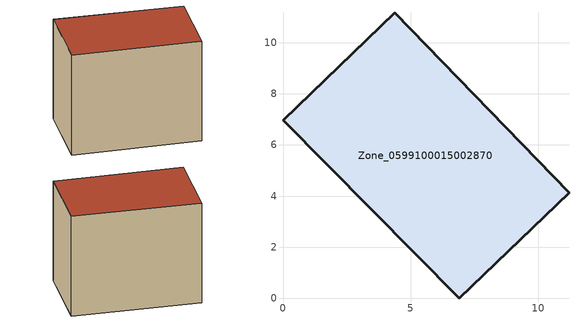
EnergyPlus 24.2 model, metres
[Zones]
Zone_0599100015002870
 floor ground (C_G): 4.38,11.18 11.2,4.12 6.91,0 0,6.96 z0.92
 wall outside (C_F): 11.2,4.12 4.38,11.18 0,6.96 6.91,0 11.2,4.12 z0.92:9.04
 roof outside (C_R): 0,6.96 6.91,0 11.2,4.12 4.38,11.18 z9.04
[BUILDING]
Pand.0599100015002870: North Axis=0; Terrain=City; Loads Convergence Tolerance Value=0.04; Temperature Convergence Tolerance Value=0.4; Solar Distribution=FullExterior; Maximum Number of Warmup Days=25; Minimum Number of Warmup Days=1
[Site:Location]
Rotterdam.The.Hague.AP_ZH_NLD Design_Conditions: Latitude=51.96; Longitude=4.45; Time Zone=1; Elevation=-4.5
[SITE:GROUNDTEMPERATURE:BUILDINGSURFACE]
18, 18, 18, 18, 18, 18, 18, 18, 18, 18, 18, 18
[MATERIAL] Thermal Absorptance=0.9; Solar Absorptance=0.7; Visible Absorptance=0.7
Name | Roughness | Thickness | Conductivity | Density | Specific Heat
G.TI.1965-1974 | MediumSmooth | 0.15 | 0.882353 | 540 | 1210
F.TI.1965-1974 | Rough | 0.3 | 0.697674 | 1920 | 840
R.TI.1965-1974 | MediumRough | 0.2 | 0.232558 | 1500 | 1000
[CONSTRUCTION]
C_G: G.TI.1965-1974
C_F: F.TI.1965-1974
C_R: R.TI.1965-1974
[ZONE]
Zone_0599100015002870: Type=1; Multiplier=1; Ceiling Height=Autocalculate; Volume=Autocalculate; Floor Area=autocalculate; Part of Total Floor Area=Yes
[ZONEINFILTRATION:DESIGNFLOWRATE]
Infil_Zone_0599100015002870: Zone or ZoneList or Space or SpaceList=Zone_0599100015002870; Schedule=AlwaysOn; Design Flow Rate Calculation Method=Flow/Area; Flow Rate per Floor Area=0.003; Constant Term Coefficient=1; Temperature Term Coefficient=0; Velocity Term Coefficient=0; Velocity Squared Term Coefficient=0
[HVACTEMPLATE:ZONE:IDEALLOADSAIRSYSTEM]
Zone_0599100015002870: Maximum Heating Supply Air Temperature=50; Minimum Cooling Supply Air Temperature=13; Maximum Heating Supply Air Humidity Ratio=0.0156; Minimum Cooling Supply Air Humidity Ratio=0.0077; Heating Limit=NoLimit; Cooling Limit=NoLimit; Dehumidification Control Type=ConstantSensibleHeatRatio; Cooling Sensible Heat Ratio=0.7; Dehumidification Setpoint=60; Humidification Control Type=None; Humidification Setpoint=30; Outdoor Air Method=None; Outdoor Air Flow Rate per Person=0.00944; Outdoor Air Flow Rate per Zone Floor Area=0; Outdoor Air Flow Rate per Zone=0; Demand Controlled Ventilation Type=None; Outdoor Air Economizer Type=NoEconomizer; Heat Recovery Type=None; Sensible Heat Recovery Effectiveness=0.7; Latent Heat Recovery Effectiveness=0.65
[ZONECONTROL:THERMOSTAT]
ThermostatControl_Zone_0599100015002870: Zone or ZoneList=Zone_0599100015002870; Control Type Schedule=DualSetpointControlType; Control 1=Thermostat_Zone_0599100015002870; Temperature Difference Between Cutout And Setpoint=0
[THERMOSTATSETPOINT:DUALSETPOINT]
Thermostat_Zone_0599100015002870: Heating Setpoint Temperature Schedule=HeatingSetpoint_Zone_0599100015002870; Cooling Setpoint Temperature Schedule=CoolingSetpoint_Zone_0599100015002870
[SCHEDULE:COMPACT]
HeatingSetpoint_Zone_0599100015002870: Through: 12/31, For: AllDays, Until: 24:00, 21
CoolingSetpoint_Zone_0599100015002870: Through: 12/31, For: AllDays, Until: 24:00, 24
DualSetpointControlType: Through: 12/31, For: AllDays, Until: 24:00, 4
AlwaysOn: Through: 12/31, For: AllDays, Until: 24:00, 1
